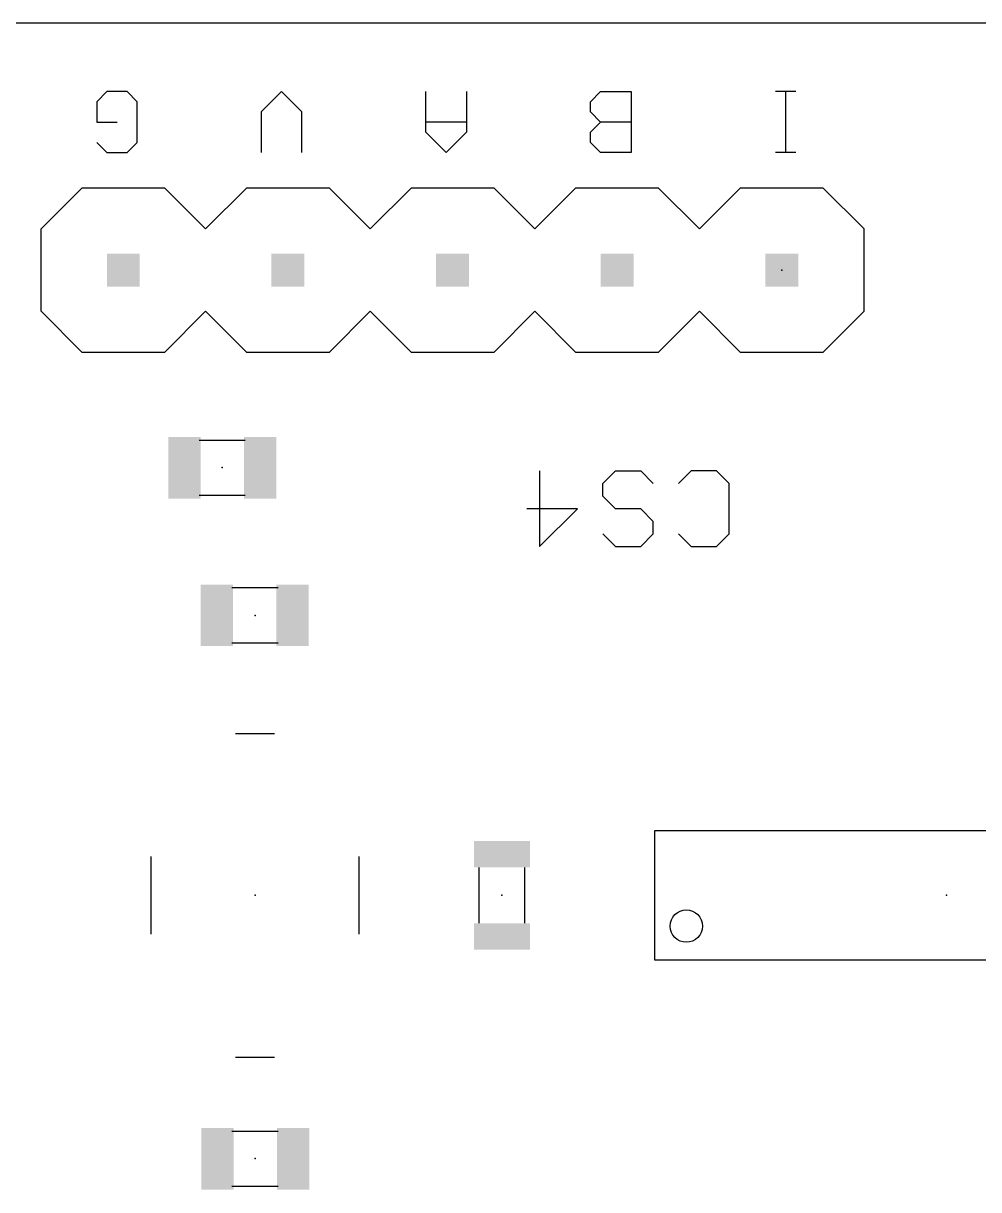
# Model space of a CAD drawing. Extents: x 0 to 2.31, y 0 to 1.49.
# Drawn here: x 1.149 to 1.73, y 0.781 to 1.49 of the extents above; entities that cross this region are included whole.
import ezdxf

# ---------------------------------------------------------------- set-up
doc = ezdxf.new("R2010")
doc.units = 0
for name, color, linetype in [('20', 53, 'CONTINUOUS'), ('21', 7, 'CONTINUOUS'), ('23', 53, 'CONTINUOUS'), ('51', 53, 'CONTINUOUS')]:
    doc.layers.add(name, color=color, linetype=linetype)

# ---------------------------------------------------------------- blocks, each defined once
blk = doc.blocks.new('RECT')
blk.add_solid([(-0.5, -0.5), (0.5, -0.5), (-0.5, 0.5), (0.5, 0.5)])

msp = doc.modelspace()

# ---------------------------------------------------------------- linework, layer by layer
at = {"layer": '20'}
msp.add_line((2.21, 1.49), (0.1, 1.49), dxfattribs=at)
at = {"layer": '21'}
for p, q in [((1.199984, 1.4485), (1.193812, 1.442328)), ((1.212328, 1.4485), (1.199984, 1.4485)), ((1.2185, 1.442328), (1.212328, 1.4485)), ((1.306156, 1.4485), (1.293812, 1.436156)), ((1.3185, 1.436156), (1.306156, 1.4485)), ((1.393812, 1.423812), (1.393812, 1.4485)), ((1.4185, 1.4485), (1.4185, 1.423812)), ((1.493812, 1.442328), (1.499984, 1.4485)), ((1.499984, 1.4485), (1.5185, 1.4485)), ((1.5185, 1.4485), (1.5185, 1.411468)), ((1.6185, 1.4485), (1.606156, 1.4485)), ((1.612328, 1.4485), (1.612328, 1.411468)), ((1.193812, 1.442328), (1.193812, 1.429984)), ((1.2185, 1.41764), (1.2185, 1.442328)), ((1.493812, 1.436156), (1.493812, 1.442328)), ((1.293812, 1.436156), (1.293812, 1.411468)), ((1.3185, 1.411468), (1.3185, 1.436156)), ((1.499984, 1.429984), (1.493812, 1.436156)), ((1.193812, 1.429984), (1.206156, 1.429984)), ((1.4185, 1.429984), (1.393812, 1.429984)), ((1.493812, 1.423812), (1.499984, 1.429984)), ((1.5185, 1.429984), (1.499984, 1.429984)), ((1.406156, 1.411468), (1.393812, 1.423812)), ((1.4185, 1.423812), (1.406156, 1.411468)), ((1.493812, 1.41764), (1.493812, 1.423812)), ((1.193812, 1.41764), (1.199984, 1.411468)), ((1.199984, 1.411468), (1.212328, 1.411468)), ((1.212328, 1.411468), (1.2185, 1.41764)), ((1.499984, 1.411468), (1.493812, 1.41764)), ((1.5185, 1.411468), (1.499984, 1.411468)), ((1.6185, 1.411468), (1.606156, 1.411468)), ((1.16, 1.365), (1.185, 1.39)), ((1.185, 1.39), (1.235, 1.39)), ((1.235, 1.39), (1.26, 1.365)), ((1.26, 1.365), (1.285, 1.39)), ((1.285, 1.39), (1.335, 1.39)), ((1.36, 1.365), (1.335, 1.39)), ((1.36, 1.365), (1.385, 1.39)), ((1.385, 1.39), (1.435, 1.39)), ((1.435, 1.39), (1.46, 1.365)), ((1.46, 1.365), (1.485, 1.39)), ((1.485, 1.39), (1.535, 1.39)), ((1.535, 1.39), (1.56, 1.365)), ((1.56, 1.365), (1.585, 1.39)), ((1.585, 1.39), (1.635, 1.39)), ((1.66, 1.365), (1.635, 1.39)), ((1.16, 1.315), (1.16, 1.365)), ((1.66, 1.315), (1.66, 1.365)), ((1.185, 1.29), (1.16, 1.315)), ((1.26, 1.315), (1.235, 1.29)), ((1.285, 1.29), (1.26, 1.315)), ((1.335, 1.29), (1.36, 1.315)), ((1.385, 1.29), (1.36, 1.315)), ((1.46, 1.315), (1.435, 1.29)), ((1.485, 1.29), (1.46, 1.315)), ((1.56, 1.315), (1.535, 1.29)), ((1.585, 1.29), (1.56, 1.315)), ((1.635, 1.29), (1.66, 1.315)), ((1.235, 1.29), (1.185, 1.29)), ((1.335, 1.29), (1.285, 1.29)), ((1.435, 1.29), (1.385, 1.29)), ((1.535, 1.29), (1.485, 1.29)), ((1.635, 1.29), (1.585, 1.29)), ((1.278189, 1.058425), (1.301811, 1.058425)), ((1.227008, 0.936378), (1.227008, 0.983622)), ((1.352992, 0.983622), (1.352992, 0.936378)), ((1.278189, 0.861575), (1.301811, 0.861575))]:
    msp.add_line(p, q, dxfattribs=at)
msp.add_circle((1.552028, 0.941299), 0.009843, dxfattribs=at)
at = {"layer": '23'}
for p in [(1.61, 1.34), (1.27, 1.22), (1.29, 1.13), (1.29, 0.96), (1.44, 0.96), (1.71, 0.96), (1.29, 0.8)]:
    msp.add_point(p, dxfattribs=at)
at = {"layer": '51'}
for p, q in [((1.284016, 1.236496), (1.255984, 1.236496)), ((1.462902, 1.218), (1.462902, 1.171961)), ((1.501268, 1.210327), (1.508941, 1.218)), ((1.508941, 1.218), (1.524288, 1.218)), ((1.524288, 1.218), (1.531961, 1.210327)), ((1.55498, 1.218), (1.547307, 1.210327)), ((1.570327, 1.218), (1.55498, 1.218)), ((1.578, 1.210327), (1.570327, 1.218)), ((1.501268, 1.202654), (1.501268, 1.210327)), ((1.578, 1.179634), (1.578, 1.210327)), ((1.284016, 1.202992), (1.255984, 1.202992)), ((1.508941, 1.19498), (1.501268, 1.202654)), ((1.485922, 1.19498), (1.455229, 1.19498)), ((1.462902, 1.171961), (1.485922, 1.19498)), ((1.524288, 1.19498), (1.508941, 1.19498)), ((1.531961, 1.187307), (1.524288, 1.19498)), ((1.531961, 1.179634), (1.531961, 1.187307)), ((1.501268, 1.179634), (1.508941, 1.171961)), ((1.524288, 1.171961), (1.531961, 1.179634)), ((1.547307, 1.179634), (1.55498, 1.171961)), ((1.570327, 1.171961), (1.578, 1.179634)), ((1.508941, 1.171961), (1.524288, 1.171961)), ((1.55498, 1.171961), (1.570327, 1.171961)), ((1.275984, 1.147008), (1.304016, 1.147008)), ((1.275984, 1.113504), (1.304016, 1.113504)), ((1.532835, 0.92063), (1.532835, 0.99937)), ((1.532835, 0.99937), (1.887165, 0.99937)), ((1.425984, 0.977008), (1.425984, 0.942992)), ((1.454016, 0.942992), (1.454016, 0.977008)), ((1.887165, 0.92063), (1.532835, 0.92063)), ((1.304016, 0.816496), (1.275984, 0.816496)), ((1.304016, 0.782992), (1.275984, 0.782992))]:
    msp.add_line(p, q, dxfattribs=at)

# ---------------------------------------------------------------- block references
for p, xscale, yscale, rotation in [((1.21, 1.34), 0.02, 0.02, 180), ((1.31, 1.34), 0.02, 0.02, 180), ((1.41, 1.34), 0.02, 0.02, 180), ((1.51, 1.34), 0.02, 0.02, 180), ((1.61, 1.34), 0.02, 0.02, 180), ((1.247156, 1.219799), 0.019689, 0.037402, 180), ((1.293156, 1.219799), 0.019689, 0.037402, 180), ((1.44, 0.985), 0.016, 0.034, 90), ((1.44, 0.935), 0.016, 0.034, 90), ((1.267156, 0.799799), 0.019689, 0.037402, 180), ((1.313156, 0.799799), 0.019689, 0.037402, 180)]:
    msp.add_blockref('RECT', p, dxfattribs=dict(at, xscale=xscale, yscale=yscale, rotation=rotation))
at = {"layer": '51', "xscale": 0.019689, "yscale": 0.037402}
for p in [(1.266844, 1.130201), (1.312844, 1.130201)]:
    msp.add_blockref('RECT', p, dxfattribs=at)

doc.saveas('drawing.dxf')
